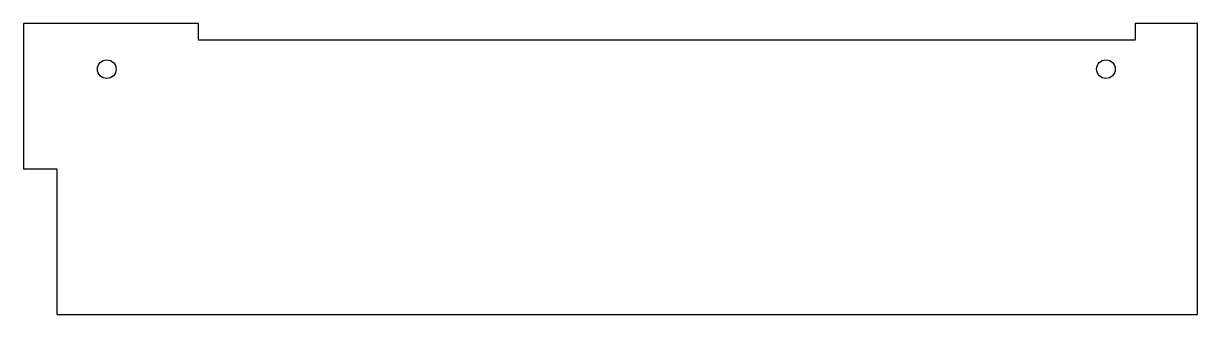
# Model space of a CAD drawing. Header units: millimetres. Extents: x 0 to 282, y -78 to -8.
import ezdxf

# ---------------------------------------------------------------- set-up
doc = ezdxf.new("R2010")
doc.units = ezdxf.units.MM
doc.layers.get('0').update_dxf_attribs({"linetype": 'CONTINUOUS'})

msp = doc.modelspace()

# ---------------------------------------------------------------- linework, layer by layer
msp.add_lwpolyline([(282, -78), (282, -8), (267, -8), (267, -12), (42, -12), (42, -8), (0, -8), (0, -43), (8, -43), (8, -78)], close=True)
for centre in [(20, -19), (260, -19)]:
    msp.add_circle(centre, 2.24)

doc.saveas('drawing.dxf')
